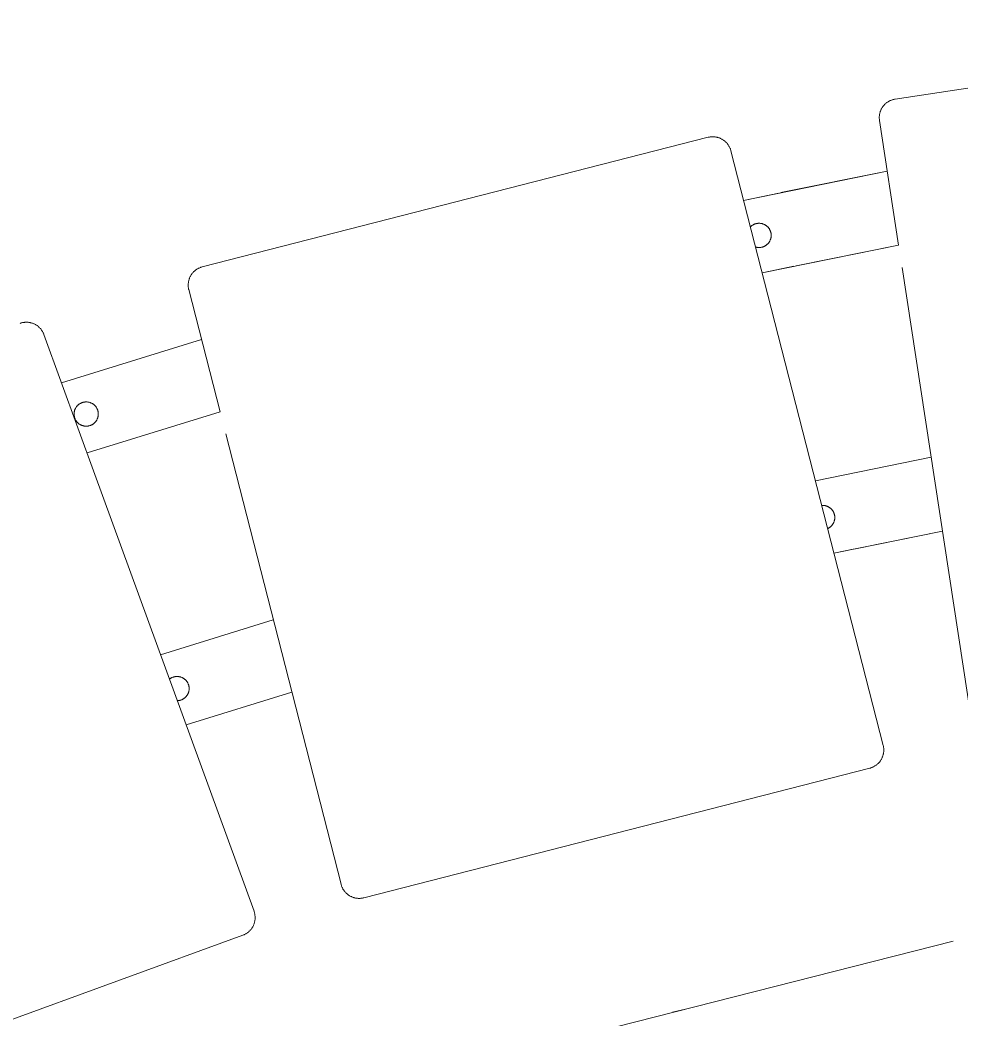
# Model space of a CAD drawing. Header units: millimetres. Extents: x -507 to 4570, y -12 to 3479.
# Drawn here: x 321.9 to 523.6, y 1608.2 to 1822.6 of the extents above; entities that cross this region are included whole.
import ezdxf

# ---------------------------------------------------------------- set-up
doc = ezdxf.new("R2010")
doc.units = ezdxf.units.MM
doc.layers.add('ZANO_R', color=7, linetype='Continuous', lineweight=0)

msp = doc.modelspace()

# ---------------------------------------------------------------- linework, layer by layer
at = {"layer": 'ZANO_R'}
for p, q in [((509.51, 1805.59), (620.22, 1822.57)), ((508.47, 1805.28), (508.59, 1805.34)), ((508.59, 1805.34), (508.72, 1805.39)), ((508.72, 1805.39), (508.85, 1805.43)), ((508.85, 1805.43), (508.98, 1805.47)), ((508.98, 1805.47), (509.11, 1805.51)), ((509.11, 1805.51), (509.24, 1805.54)), ((509.24, 1805.54), (509.38, 1805.57)), ((509.38, 1805.57), (509.51, 1805.59)), ((506.37, 1803.05), (506.42, 1803.17)), ((506.42, 1803.17), (506.48, 1803.3)), ((506.48, 1803.3), (506.54, 1803.42)), ((506.54, 1803.42), (506.6, 1803.54)), ((506.6, 1803.54), (506.67, 1803.66)), ((506.67, 1803.66), (506.74, 1803.78)), ((506.74, 1803.78), (506.81, 1803.89)), ((506.81, 1803.89), (506.89, 1804.01)), ((506.89, 1804.01), (506.98, 1804.11)), ((506.98, 1804.11), (507.06, 1804.22)), ((507.06, 1804.22), (507.15, 1804.32)), ((507.15, 1804.32), (507.25, 1804.42)), ((507.25, 1804.42), (507.34, 1804.52)), ((507.34, 1804.52), (507.44, 1804.61)), ((507.44, 1804.61), (507.54, 1804.7)), ((507.54, 1804.7), (507.65, 1804.79)), ((507.65, 1804.79), (507.76, 1804.87)), ((507.76, 1804.87), (507.87, 1804.95)), ((507.87, 1804.95), (507.99, 1805.02)), ((507.99, 1805.02), (508.1, 1805.09)), ((508.1, 1805.09), (508.22, 1805.16)), ((508.22, 1805.16), (508.34, 1805.22)), ((508.34, 1805.22), (508.47, 1805.28)), ((506.12, 1801.85), (506.13, 1801.99)), ((506.12, 1801.71), (506.12, 1801.85)), ((506.12, 1801.58), (506.12, 1801.71)), ((506.12, 1801.44), (506.12, 1801.58)), ((506.13, 1801.3), (506.12, 1801.44)), ((506.13, 1801.99), (506.15, 1802.12)), ((506.14, 1801.17), (506.13, 1801.3)), ((506.16, 1801.03), (506.14, 1801.17)), ((506.15, 1802.12), (506.17, 1802.26)), ((506.16, 1801.03), (510.26, 1774.32)), ((506.17, 1802.26), (506.19, 1802.39)), ((506.19, 1802.39), (506.22, 1802.53)), ((506.22, 1802.53), (506.25, 1802.66)), ((506.25, 1802.66), (506.29, 1802.79)), ((506.29, 1802.79), (506.33, 1802.92)), ((506.33, 1802.92), (506.37, 1803.05)), ((360.93, 1769.62), (469.43, 1797.41)), ((469.43, 1797.41), (469.57, 1797.44)), ((469.57, 1797.44), (469.7, 1797.47)), ((469.7, 1797.47), (469.83, 1797.49)), ((469.83, 1797.49), (469.97, 1797.51)), ((469.97, 1797.51), (470.11, 1797.52)), ((470.11, 1797.52), (470.24, 1797.53)), ((470.24, 1797.53), (470.38, 1797.53)), ((470.38, 1797.53), (470.51, 1797.53)), ((470.51, 1797.53), (470.65, 1797.53)), ((470.65, 1797.53), (470.79, 1797.52)), ((470.79, 1797.52), (470.92, 1797.5)), ((470.92, 1797.5), (471.06, 1797.48)), ((471.06, 1797.48), (471.19, 1797.46)), ((471.19, 1797.46), (471.33, 1797.43)), ((471.33, 1797.43), (471.46, 1797.4)), ((471.46, 1797.4), (471.59, 1797.36)), ((471.59, 1797.36), (471.72, 1797.32)), ((471.72, 1797.32), (471.85, 1797.27)), ((471.85, 1797.27), (471.98, 1797.22)), ((471.98, 1797.22), (472.1, 1797.16)), ((472.1, 1797.16), (472.22, 1797.11)), ((472.22, 1797.11), (472.34, 1797.04)), ((472.34, 1797.04), (472.46, 1796.97)), ((472.46, 1796.97), (472.58, 1796.9)), ((472.58, 1796.9), (472.69, 1796.83)), ((472.69, 1796.83), (472.8, 1796.75)), ((472.8, 1796.75), (472.91, 1796.66)), ((472.91, 1796.66), (473.02, 1796.58)), ((473.02, 1796.58), (473.12, 1796.49)), ((473.12, 1796.49), (473.22, 1796.39)), ((473.22, 1796.39), (473.32, 1796.3)), ((473.32, 1796.3), (473.41, 1796.2)), ((473.41, 1796.2), (473.5, 1796.09)), ((473.5, 1796.09), (473.58, 1795.99)), ((473.58, 1795.99), (473.67, 1795.88)), ((473.67, 1795.88), (473.74, 1795.77)), ((473.74, 1795.77), (473.82, 1795.65)), ((473.82, 1795.65), (473.89, 1795.53)), ((473.89, 1795.53), (473.95, 1795.41)), ((473.95, 1795.41), (474.02, 1795.29)), ((474.02, 1795.29), (474.07, 1795.17)), ((474.07, 1795.17), (474.13, 1795.04)), ((474.13, 1795.04), (474.18, 1794.92)), ((474.18, 1794.92), (474.22, 1794.79)), ((474.22, 1794.79), (474.26, 1794.66)), ((474.26, 1794.66), (474.3, 1794.53)), ((482.22, 1763.6), (474.3, 1794.53)), ((477.03, 1783.86), (507.83, 1790.15)), ((485.01, 1785.55), (507.83, 1790.15)), ((477.03, 1783.86), (484.55, 1785.45)), ((478.48, 1778.2), (478.55, 1778.26)), ((478.55, 1778.26), (478.61, 1778.33)), ((478.61, 1778.33), (478.68, 1778.38)), ((478.68, 1778.38), (478.75, 1778.44)), ((478.75, 1778.44), (478.82, 1778.5)), ((478.82, 1778.5), (478.9, 1778.55)), ((478.9, 1778.55), (478.97, 1778.6)), ((478.97, 1778.6), (479.05, 1778.64)), ((479.05, 1778.64), (479.13, 1778.69)), ((479.13, 1778.69), (479.21, 1778.73)), ((479.21, 1778.73), (479.3, 1778.76)), ((479.3, 1778.76), (479.38, 1778.8)), ((479.38, 1778.8), (479.46, 1778.83)), ((479.46, 1778.83), (479.55, 1778.86)), ((479.55, 1778.86), (479.64, 1778.89)), ((479.64, 1778.89), (479.72, 1778.91)), ((479.72, 1778.91), (479.81, 1778.93)), ((479.81, 1778.93), (479.9, 1778.95)), ((479.9, 1778.95), (479.99, 1778.96)), ((479.99, 1778.96), (480.08, 1778.97)), ((480.08, 1778.97), (480.17, 1778.98)), ((480.17, 1778.98), (480.26, 1778.98)), ((480.26, 1778.98), (480.35, 1778.98)), ((480.35, 1778.98), (480.44, 1778.98)), ((480.44, 1778.98), (480.53, 1778.98)), ((480.53, 1778.98), (480.62, 1778.97)), ((480.62, 1778.97), (480.71, 1778.96)), ((480.71, 1778.96), (480.8, 1778.94)), ((480.8, 1778.94), (480.89, 1778.92)), ((480.89, 1778.92), (480.98, 1778.9)), ((480.98, 1778.9), (481.07, 1778.88)), ((481.07, 1778.88), (481.15, 1778.85)), ((481.15, 1778.85), (481.24, 1778.82)), ((481.24, 1778.82), (481.32, 1778.79)), ((481.32, 1778.79), (481.4, 1778.75)), ((481.4, 1778.75), (481.49, 1778.72)), ((481.49, 1778.72), (481.57, 1778.68)), ((481.57, 1778.68), (481.65, 1778.63)), ((481.65, 1778.63), (481.72, 1778.58)), ((481.72, 1778.58), (481.8, 1778.53)), ((481.8, 1778.53), (481.87, 1778.48)), ((481.87, 1778.48), (481.95, 1778.43)), ((481.95, 1778.43), (482.02, 1778.37)), ((482.02, 1778.37), (482.08, 1778.31)), ((482.08, 1778.31), (482.15, 1778.25)), ((482.15, 1778.25), (482.21, 1778.19)), ((482.21, 1778.19), (482.28, 1778.12)), ((482.28, 1778.12), (482.34, 1778.05)), ((482.34, 1778.05), (482.39, 1777.98)), ((482.39, 1777.98), (482.45, 1777.91)), ((482.45, 1777.91), (482.5, 1777.83)), ((482.5, 1777.83), (482.55, 1777.76)), ((482.55, 1777.76), (482.59, 1777.68)), ((482.59, 1777.68), (482.64, 1777.6)), ((482.64, 1777.6), (482.68, 1777.52)), ((482.68, 1777.52), (482.72, 1777.44)), ((482.72, 1777.44), (482.75, 1777.35)), ((482.72, 1775.34), (482.68, 1775.25)), ((482.75, 1775.42), (482.72, 1775.34)), ((482.75, 1777.35), (482.78, 1777.27)), ((482.79, 1775.5), (482.75, 1775.42)), ((482.78, 1777.27), (482.81, 1777.18)), ((482.82, 1775.59), (482.79, 1775.5)), ((482.81, 1777.18), (482.84, 1777.1)), ((482.84, 1775.67), (482.82, 1775.59)), ((482.84, 1777.1), (482.86, 1777.01)), ((482.86, 1775.76), (482.84, 1775.67)), ((482.86, 1777.01), (482.88, 1776.92)), ((482.88, 1775.85), (482.86, 1775.76)), ((482.88, 1776.92), (482.9, 1776.83)), ((482.9, 1775.94), (482.88, 1775.85)), ((482.9, 1776.83), (482.92, 1776.74)), ((482.92, 1776.02), (482.9, 1775.94)), ((482.92, 1776.74), (482.93, 1776.65)), ((482.93, 1776.11), (482.92, 1776.02)), ((482.93, 1776.65), (482.93, 1776.56)), ((482.93, 1776.56), (482.94, 1776.47)), ((482.94, 1776.29), (482.93, 1776.2)), ((482.93, 1776.2), (482.93, 1776.11)), ((482.94, 1776.47), (482.94, 1776.38)), ((482.94, 1776.38), (482.94, 1776.29)), ((479.67, 1773.87), (479.58, 1773.9)), ((479.76, 1773.85), (479.67, 1773.87)), ((479.85, 1773.83), (479.76, 1773.85)), ((479.93, 1773.81), (479.85, 1773.83)), ((480.02, 1773.8), (479.93, 1773.81)), ((480.11, 1773.79), (480.02, 1773.8)), ((480.2, 1773.79), (480.11, 1773.79)), ((480.29, 1773.78), (480.2, 1773.79)), ((480.38, 1773.78), (480.29, 1773.78)), ((480.47, 1773.79), (480.38, 1773.78)), ((480.56, 1773.79), (480.47, 1773.79)), ((480.65, 1773.8), (480.56, 1773.79)), ((480.74, 1773.81), (480.65, 1773.8)), ((480.83, 1773.83), (480.74, 1773.81)), ((480.92, 1773.85), (480.83, 1773.83)), ((481, 1773.87), (480.92, 1773.85)), ((481.09, 1773.89), (481, 1773.87)), ((481.01, 1768.34), (510.26, 1774.32)), ((481.17, 1773.92), (481.09, 1773.89)), ((481.26, 1773.95), (481.17, 1773.92)), ((481.34, 1773.98), (481.26, 1773.95)), ((481.43, 1774.02), (481.34, 1773.98)), ((481.51, 1774.06), (481.43, 1774.02)), ((481.59, 1774.1), (481.51, 1774.06)), ((481.66, 1774.15), (481.59, 1774.1)), ((481.74, 1774.19), (481.66, 1774.15)), ((481.82, 1774.24), (481.74, 1774.19)), ((481.89, 1774.29), (481.82, 1774.24)), ((481.96, 1774.35), (481.89, 1774.29)), ((482.03, 1774.41), (481.96, 1774.35)), ((482.1, 1774.47), (482.03, 1774.41)), ((482.16, 1774.53), (482.1, 1774.47)), ((482.22, 1774.59), (482.16, 1774.53)), ((482.29, 1774.66), (482.22, 1774.59)), ((482.34, 1774.73), (482.29, 1774.66)), ((482.4, 1774.8), (482.34, 1774.73)), ((482.45, 1774.87), (482.4, 1774.8)), ((482.5, 1774.94), (482.45, 1774.87)), ((482.55, 1775.02), (482.5, 1774.94)), ((482.6, 1775.09), (482.55, 1775.02)), ((482.64, 1775.17), (482.6, 1775.09)), ((482.68, 1775.25), (482.64, 1775.17)), ((488.29, 1769.89), (510.26, 1774.32)), ((359.37, 1768.82), (359.47, 1768.9)), ((359.47, 1768.9), (359.58, 1768.98)), ((359.58, 1768.98), (359.69, 1769.06)), ((359.69, 1769.06), (359.81, 1769.14)), ((359.81, 1769.14), (359.93, 1769.21)), ((359.93, 1769.21), (360.05, 1769.27)), ((360.05, 1769.27), (360.17, 1769.33)), ((360.17, 1769.33), (360.29, 1769.39)), ((360.29, 1769.39), (360.42, 1769.45)), ((360.42, 1769.45), (360.54, 1769.5)), ((360.54, 1769.5), (360.67, 1769.54)), ((360.67, 1769.54), (360.8, 1769.58)), ((360.8, 1769.58), (360.93, 1769.62)), ((481.01, 1768.34), (487.83, 1769.79)), ((511, 1769.48), (526.11, 1670.93)), ((358.03, 1766.64), (358.06, 1766.78)), ((358.06, 1766.78), (358.1, 1766.91)), ((358.1, 1766.91), (358.14, 1767.04)), ((358.14, 1767.04), (358.19, 1767.17)), ((358.19, 1767.17), (358.24, 1767.29)), ((358.24, 1767.29), (358.3, 1767.42)), ((358.3, 1767.42), (358.35, 1767.54)), ((358.35, 1767.54), (358.42, 1767.66)), ((358.42, 1767.66), (358.49, 1767.78)), ((358.49, 1767.78), (358.56, 1767.9)), ((358.56, 1767.9), (358.63, 1768.01)), ((358.63, 1768.01), (358.71, 1768.12)), ((358.71, 1768.12), (358.8, 1768.23)), ((358.8, 1768.23), (358.88, 1768.34)), ((358.88, 1768.34), (358.97, 1768.44)), ((358.97, 1768.44), (359.07, 1768.54)), ((359.07, 1768.54), (359.16, 1768.63)), ((359.16, 1768.63), (359.26, 1768.73)), ((359.26, 1768.73), (359.37, 1768.82)), ((357.93, 1765.97), (357.94, 1766.1)), ((357.93, 1765.83), (357.93, 1765.97)), ((357.93, 1765.7), (357.93, 1765.83)), ((357.93, 1765.56), (357.93, 1765.7)), ((357.94, 1765.42), (357.93, 1765.56)), ((357.94, 1766.1), (357.96, 1766.24)), ((357.95, 1765.29), (357.94, 1765.42)), ((357.97, 1765.15), (357.95, 1765.29)), ((357.96, 1766.24), (357.98, 1766.38)), ((357.99, 1765.02), (357.97, 1765.15)), ((357.98, 1766.38), (358, 1766.51)), ((358.02, 1764.88), (357.99, 1765.02)), ((358, 1766.51), (358.03, 1766.64)), ((358.05, 1764.75), (358.02, 1764.88)), ((358.05, 1764.75), (364.76, 1738.57)), ((506.96, 1667.02), (482.22, 1763.6)), ((321.86, 1757.53), (321.99, 1757.57)), ((321.99, 1757.57), (322.12, 1757.61)), ((322.12, 1757.61), (322.25, 1757.65)), ((322.25, 1757.65), (322.38, 1757.68)), ((322.38, 1757.68), (322.52, 1757.7)), ((322.52, 1757.7), (322.65, 1757.73)), ((322.65, 1757.73), (322.79, 1757.74)), ((322.79, 1757.74), (322.92, 1757.76)), ((322.92, 1757.76), (323.06, 1757.76)), ((323.06, 1757.76), (323.19, 1757.77)), ((323.19, 1757.77), (323.33, 1757.77)), ((323.33, 1757.77), (323.47, 1757.76)), ((323.47, 1757.76), (323.6, 1757.75)), ((323.6, 1757.75), (323.74, 1757.73)), ((323.74, 1757.73), (323.87, 1757.71)), ((323.87, 1757.71), (324.01, 1757.69)), ((324.01, 1757.69), (324.14, 1757.66)), ((324.14, 1757.66), (324.27, 1757.63)), ((324.27, 1757.63), (324.41, 1757.59)), ((324.41, 1757.59), (324.54, 1757.55)), ((324.54, 1757.55), (324.66, 1757.5)), ((324.66, 1757.5), (324.79, 1757.45)), ((324.79, 1757.45), (324.92, 1757.39)), ((324.92, 1757.39), (325.04, 1757.33)), ((325.04, 1757.33), (325.16, 1757.27)), ((325.16, 1757.27), (325.28, 1757.2)), ((325.28, 1757.2), (325.39, 1757.13)), ((325.39, 1757.13), (325.51, 1757.05)), ((325.51, 1757.05), (325.62, 1756.97)), ((325.62, 1756.97), (325.73, 1756.89)), ((325.73, 1756.89), (325.83, 1756.8)), ((325.83, 1756.8), (325.93, 1756.71)), ((325.93, 1756.71), (326.03, 1756.62)), ((326.03, 1756.62), (326.13, 1756.52)), ((326.13, 1756.52), (326.22, 1756.42)), ((326.22, 1756.42), (326.31, 1756.32)), ((326.31, 1756.32), (326.39, 1756.21)), ((326.39, 1756.21), (326.48, 1756.1)), ((326.48, 1756.1), (326.55, 1755.99)), ((326.55, 1755.99), (326.63, 1755.87)), ((326.63, 1755.87), (326.7, 1755.76)), ((326.7, 1755.76), (326.76, 1755.64)), ((326.76, 1755.64), (326.82, 1755.51)), ((326.82, 1755.51), (326.88, 1755.39)), ((326.88, 1755.39), (326.94, 1755.26)), ((326.94, 1755.26), (326.98, 1755.14)), ((337.91, 1725.14), (326.98, 1755.14)), ((330.75, 1744.79), (360.79, 1754.08)), ((330.75, 1744.79), (360.79, 1754.08)), ((333.55, 1738.79), (333.58, 1738.88)), ((333.58, 1738.88), (333.61, 1738.96)), ((333.61, 1738.96), (333.64, 1739.05)), ((333.64, 1739.05), (333.67, 1739.13)), ((333.67, 1739.13), (333.71, 1739.21)), ((333.71, 1739.21), (333.75, 1739.29)), ((333.75, 1739.29), (333.79, 1739.37)), ((333.79, 1739.37), (333.84, 1739.45)), ((333.84, 1739.45), (333.89, 1739.52)), ((333.89, 1739.52), (333.94, 1739.6)), ((333.94, 1739.6), (333.99, 1739.67)), ((333.99, 1739.67), (334.05, 1739.74)), ((334.05, 1739.74), (334.11, 1739.81)), ((334.11, 1739.81), (334.17, 1739.87)), ((334.17, 1739.87), (334.23, 1739.94)), ((334.23, 1739.94), (334.29, 1740)), ((334.29, 1740), (334.36, 1740.06)), ((334.36, 1740.06), (334.43, 1740.12)), ((334.43, 1740.12), (334.5, 1740.17)), ((334.5, 1740.17), (334.58, 1740.22)), ((334.58, 1740.22), (334.65, 1740.27)), ((334.65, 1740.27), (334.73, 1740.32)), ((334.73, 1740.32), (334.8, 1740.36)), ((334.8, 1740.36), (334.88, 1740.41)), ((334.88, 1740.41), (334.96, 1740.44)), ((334.96, 1740.44), (335.05, 1740.48)), ((335.05, 1740.48), (335.13, 1740.51)), ((335.13, 1740.51), (335.21, 1740.54)), ((335.21, 1740.54), (335.3, 1740.57)), ((335.3, 1740.57), (335.39, 1740.6)), ((335.39, 1740.6), (335.47, 1740.62)), ((335.47, 1740.62), (335.56, 1740.64)), ((335.56, 1740.64), (335.65, 1740.65)), ((335.65, 1740.65), (335.74, 1740.66)), ((335.74, 1740.66), (335.83, 1740.67)), ((335.83, 1740.67), (335.92, 1740.68)), ((335.92, 1740.68), (336.01, 1740.68)), ((336.01, 1740.68), (336.1, 1740.68)), ((336.1, 1740.68), (336.19, 1740.68)), ((336.19, 1740.68), (336.28, 1740.67)), ((336.28, 1740.67), (336.37, 1740.66)), ((336.37, 1740.66), (336.45, 1740.65)), ((336.45, 1740.65), (336.54, 1740.64)), ((336.54, 1740.64), (336.63, 1740.62)), ((336.63, 1740.62), (336.72, 1740.6)), ((336.72, 1740.6), (336.8, 1740.57)), ((336.8, 1740.57), (336.89, 1740.54)), ((336.89, 1740.54), (336.97, 1740.51)), ((336.97, 1740.51), (337.06, 1740.48)), ((337.06, 1740.48), (337.14, 1740.44)), ((337.14, 1740.44), (337.22, 1740.41)), ((337.22, 1740.41), (337.3, 1740.36)), ((337.3, 1740.36), (337.38, 1740.32)), ((337.38, 1740.32), (337.45, 1740.27)), ((337.45, 1740.27), (337.53, 1740.22)), ((337.53, 1740.22), (337.6, 1740.17)), ((337.6, 1740.17), (337.67, 1740.12)), ((337.67, 1740.12), (337.74, 1740.06)), ((337.74, 1740.06), (337.81, 1740)), ((337.81, 1740), (337.87, 1739.94)), ((337.87, 1739.94), (337.94, 1739.87)), ((337.94, 1739.87), (338, 1739.81)), ((338, 1739.81), (338.06, 1739.74)), ((338.06, 1739.74), (338.11, 1739.67)), ((338.11, 1739.67), (338.17, 1739.6)), ((338.17, 1739.6), (338.22, 1739.52)), ((338.22, 1739.52), (338.27, 1739.45)), ((338.27, 1739.45), (338.31, 1739.37)), ((338.31, 1739.37), (338.35, 1739.29)), ((338.35, 1739.29), (338.39, 1739.21)), ((338.39, 1739.21), (338.43, 1739.13)), ((338.43, 1739.13), (338.47, 1739.05)), ((338.47, 1739.05), (338.5, 1738.96)), ((338.5, 1738.96), (338.53, 1738.88)), ((338.53, 1738.88), (338.55, 1738.79)), ((333.45, 1738.17), (333.46, 1738.26)), ((333.45, 1738.08), (333.45, 1738.17)), ((333.45, 1737.99), (333.45, 1738.08)), ((333.46, 1737.9), (333.45, 1737.99)), ((333.46, 1738.26), (333.47, 1738.35)), ((333.47, 1737.81), (333.46, 1737.9)), ((333.47, 1738.35), (333.48, 1738.44)), ((333.48, 1737.72), (333.47, 1737.81)), ((333.48, 1738.44), (333.49, 1738.53)), ((333.49, 1737.64), (333.48, 1737.72)), ((333.49, 1738.53), (333.51, 1738.62)), ((333.51, 1737.55), (333.49, 1737.64)), ((333.51, 1738.62), (333.53, 1738.7)), ((333.53, 1737.46), (333.51, 1737.55)), ((333.53, 1738.7), (333.55, 1738.79)), ((333.55, 1737.37), (333.53, 1737.46)), ((333.58, 1737.29), (333.55, 1737.37)), ((333.61, 1737.2), (333.58, 1737.29)), ((333.64, 1737.12), (333.61, 1737.2)), ((333.67, 1737.04), (333.64, 1737.12)), ((333.71, 1736.95), (333.67, 1737.04)), ((333.75, 1736.87), (333.71, 1736.95)), ((333.79, 1736.8), (333.75, 1736.87)), ((333.84, 1736.72), (333.79, 1736.8)), ((333.89, 1736.64), (333.84, 1736.72)), ((336.24, 1729.74), (364.76, 1738.57)), ((336.24, 1729.74), (364.76, 1738.57)), ((338.27, 1736.72), (338.22, 1736.64)), ((338.31, 1736.8), (338.27, 1736.72)), ((338.35, 1736.87), (338.31, 1736.8)), ((338.39, 1736.95), (338.35, 1736.87)), ((338.43, 1737.04), (338.39, 1736.95)), ((338.47, 1737.12), (338.43, 1737.04)), ((338.5, 1737.2), (338.47, 1737.12)), ((338.53, 1737.29), (338.5, 1737.2)), ((338.55, 1737.37), (338.53, 1737.29)), ((338.55, 1738.79), (338.58, 1738.7)), ((338.58, 1737.46), (338.55, 1737.37)), ((338.58, 1738.7), (338.6, 1738.62)), ((338.6, 1737.55), (338.58, 1737.46)), ((338.6, 1738.62), (338.61, 1738.53)), ((338.61, 1737.64), (338.6, 1737.55)), ((338.61, 1738.53), (338.63, 1738.44)), ((338.63, 1737.72), (338.61, 1737.64)), ((338.63, 1738.44), (338.64, 1738.35)), ((338.64, 1737.81), (338.63, 1737.72)), ((338.64, 1738.35), (338.65, 1738.26)), ((338.65, 1737.9), (338.64, 1737.81)), ((338.65, 1738.26), (338.65, 1738.17)), ((338.65, 1738.17), (338.65, 1738.08)), ((338.65, 1738.08), (338.65, 1737.99)), ((338.65, 1737.99), (338.65, 1737.9)), ((333.94, 1736.57), (333.89, 1736.64)), ((333.99, 1736.5), (333.94, 1736.57)), ((334.05, 1736.43), (333.99, 1736.5)), ((334.11, 1736.36), (334.05, 1736.43)), ((334.17, 1736.29), (334.11, 1736.36)), ((334.23, 1736.23), (334.17, 1736.29)), ((334.29, 1736.17), (334.23, 1736.23)), ((334.36, 1736.11), (334.29, 1736.17)), ((334.43, 1736.05), (334.36, 1736.11)), ((334.5, 1736), (334.43, 1736.05)), ((334.58, 1735.94), (334.5, 1736)), ((334.65, 1735.89), (334.58, 1735.94)), ((334.73, 1735.85), (334.65, 1735.89)), ((334.8, 1735.8), (334.73, 1735.85)), ((334.88, 1735.76), (334.8, 1735.8)), ((334.96, 1735.72), (334.88, 1735.76)), ((335.05, 1735.68), (334.96, 1735.72)), ((335.13, 1735.65), (335.05, 1735.68)), ((335.21, 1735.62), (335.13, 1735.65)), ((335.3, 1735.59), (335.21, 1735.62)), ((335.39, 1735.57), (335.3, 1735.59)), ((335.47, 1735.55), (335.39, 1735.57)), ((335.56, 1735.53), (335.47, 1735.55)), ((335.65, 1735.51), (335.56, 1735.53)), ((335.74, 1735.5), (335.65, 1735.51)), ((335.83, 1735.49), (335.74, 1735.5)), ((335.92, 1735.49), (335.83, 1735.49)), ((336.01, 1735.48), (335.92, 1735.49)), ((336.1, 1735.48), (336.01, 1735.48)), ((336.19, 1735.49), (336.1, 1735.48)), ((336.28, 1735.49), (336.19, 1735.49)), ((336.37, 1735.5), (336.28, 1735.49)), ((336.45, 1735.51), (336.37, 1735.5)), ((336.54, 1735.53), (336.45, 1735.51)), ((336.63, 1735.55), (336.54, 1735.53)), ((336.72, 1735.57), (336.63, 1735.55)), ((336.8, 1735.59), (336.72, 1735.57)), ((336.89, 1735.62), (336.8, 1735.59)), ((336.97, 1735.65), (336.89, 1735.62)), ((337.06, 1735.68), (336.97, 1735.65)), ((337.14, 1735.72), (337.06, 1735.68)), ((337.22, 1735.76), (337.14, 1735.72)), ((337.3, 1735.8), (337.22, 1735.76)), ((337.38, 1735.85), (337.3, 1735.8)), ((337.45, 1735.89), (337.38, 1735.85)), ((337.53, 1735.94), (337.45, 1735.89)), ((337.6, 1736), (337.53, 1735.94)), ((337.67, 1736.05), (337.6, 1736)), ((337.74, 1736.11), (337.67, 1736.05)), ((337.81, 1736.17), (337.74, 1736.11)), ((337.87, 1736.23), (337.81, 1736.17)), ((337.94, 1736.29), (337.87, 1736.23)), ((338, 1736.36), (337.94, 1736.29)), ((338.06, 1736.43), (338, 1736.36)), ((338.11, 1736.5), (338.06, 1736.43)), ((338.17, 1736.57), (338.11, 1736.5)), ((338.22, 1736.64), (338.17, 1736.57)), ((365.97, 1733.82), (390.71, 1637.25)), ((492.43, 1723.75), (517.24, 1728.81)), ((372.04, 1631.47), (337.91, 1725.14)), ((493.78, 1718.49), (493.86, 1718.5)), ((493.86, 1718.5), (493.95, 1718.5)), ((493.95, 1718.5), (494.04, 1718.5)), ((494.04, 1718.5), (494.13, 1718.49)), ((494.13, 1718.49), (494.22, 1718.49)), ((494.22, 1718.49), (494.31, 1718.48)), ((494.31, 1718.48), (494.4, 1718.46)), ((494.4, 1718.46), (494.49, 1718.45)), ((494.49, 1718.45), (494.57, 1718.43)), ((494.57, 1718.43), (494.66, 1718.41)), ((494.66, 1718.41), (494.75, 1718.38)), ((494.75, 1718.38), (494.83, 1718.36)), ((494.83, 1718.36), (494.92, 1718.32)), ((494.92, 1718.32), (495, 1718.29)), ((495, 1718.29), (495.08, 1718.25)), ((495.08, 1718.25), (495.16, 1718.22)), ((495.16, 1718.22), (495.24, 1718.17)), ((495.24, 1718.17), (495.32, 1718.13)), ((495.32, 1718.13), (495.39, 1718.08)), ((495.39, 1718.08), (495.47, 1718.03)), ((495.47, 1718.03), (495.54, 1717.98)), ((495.54, 1717.98), (495.61, 1717.92)), ((495.61, 1717.92), (495.68, 1717.87)), ((495.68, 1717.87), (495.75, 1717.81)), ((495.75, 1717.81), (495.81, 1717.75)), ((495.81, 1717.75), (495.87, 1717.68)), ((495.87, 1717.68), (495.93, 1717.62)), ((495.93, 1717.62), (495.99, 1717.55)), ((495.99, 1717.55), (496.05, 1717.48)), ((496.05, 1717.48), (496.1, 1717.41)), ((496.1, 1717.41), (496.15, 1717.33)), ((496.15, 1717.33), (496.2, 1717.26)), ((496.2, 1717.26), (496.24, 1717.18)), ((496.24, 1717.18), (496.29, 1717.1)), ((496.29, 1717.1), (496.33, 1717.02)), ((496.33, 1717.02), (496.36, 1716.94)), ((496.36, 1716.94), (496.4, 1716.86)), ((496.4, 1716.86), (496.43, 1716.77)), ((496.43, 1716.77), (496.46, 1716.69)), ((496.46, 1716.69), (496.48, 1716.6)), ((496.48, 1716.6), (496.51, 1716.52)), ((496.5, 1715.27), (496.48, 1715.18)), ((496.53, 1715.36), (496.5, 1715.27)), ((496.51, 1716.52), (496.53, 1716.43)), ((496.53, 1716.43), (496.54, 1716.34)), ((496.54, 1715.45), (496.53, 1715.36)), ((496.54, 1716.34), (496.56, 1716.25)), ((496.56, 1715.54), (496.54, 1715.45)), ((496.56, 1716.25), (496.57, 1716.17)), ((496.57, 1715.63), (496.56, 1715.54)), ((496.57, 1716.17), (496.58, 1716.08)), ((496.58, 1715.72), (496.57, 1715.63)), ((496.58, 1716.08), (496.58, 1715.99)), ((496.58, 1715.99), (496.58, 1715.9)), ((496.58, 1715.9), (496.58, 1715.81)), ((496.58, 1715.81), (496.58, 1715.72)), ((495.13, 1713.56), (495.05, 1713.53)), ((495.21, 1713.61), (495.13, 1713.56)), ((495.29, 1713.65), (495.21, 1713.61)), ((495.37, 1713.7), (495.29, 1713.65)), ((495.44, 1713.75), (495.37, 1713.7)), ((495.52, 1713.8), (495.44, 1713.75)), ((495.59, 1713.85), (495.52, 1713.8)), ((495.66, 1713.91), (495.59, 1713.85)), ((495.73, 1713.97), (495.66, 1713.91)), ((495.79, 1714.03), (495.73, 1713.97)), ((495.86, 1714.1), (495.79, 1714.03)), ((495.92, 1714.16), (495.86, 1714.1)), ((495.98, 1714.23), (495.92, 1714.16)), ((496.03, 1714.3), (495.98, 1714.23)), ((496.09, 1714.37), (496.03, 1714.3)), ((496.14, 1714.45), (496.09, 1714.37)), ((496.19, 1714.52), (496.14, 1714.45)), ((496.24, 1714.6), (496.19, 1714.52)), ((496.28, 1714.68), (496.24, 1714.6)), ((496.32, 1714.76), (496.28, 1714.68)), ((496.36, 1714.84), (496.32, 1714.76)), ((496.39, 1714.93), (496.36, 1714.84)), ((496.43, 1715.01), (496.39, 1714.93)), ((496.46, 1715.1), (496.43, 1715.01)), ((496.48, 1715.18), (496.46, 1715.1)), ((496.4, 1708.23), (519.66, 1712.98)), ((500.99, 1709.2), (519.3, 1712.91)), ((496.4, 1708.23), (500.55, 1709.11)), ((351.99, 1686.49), (376.18, 1693.97)), ((353.9, 1681.25), (353.97, 1681.3)), ((353.97, 1681.3), (354.05, 1681.35)), ((354.05, 1681.35), (354.12, 1681.4)), ((354.12, 1681.4), (354.2, 1681.45)), ((354.2, 1681.45), (354.28, 1681.5)), ((354.28, 1681.5), (354.36, 1681.54)), ((354.36, 1681.54), (354.44, 1681.58)), ((354.44, 1681.58), (354.52, 1681.61)), ((354.52, 1681.61), (354.6, 1681.65)), ((354.6, 1681.65), (354.69, 1681.68)), ((354.69, 1681.68), (354.77, 1681.7)), ((354.77, 1681.7), (354.86, 1681.73)), ((354.86, 1681.73), (354.95, 1681.75)), ((354.95, 1681.75), (355.03, 1681.77)), ((355.03, 1681.77), (355.12, 1681.79)), ((355.12, 1681.79), (355.21, 1681.8)), ((355.21, 1681.8), (355.3, 1681.81)), ((355.3, 1681.81), (355.39, 1681.81)), ((355.39, 1681.81), (355.48, 1681.82)), ((355.48, 1681.82), (355.57, 1681.82)), ((355.57, 1681.82), (355.66, 1681.81)), ((355.66, 1681.81), (355.75, 1681.81)), ((355.75, 1681.81), (355.84, 1681.8)), ((355.84, 1681.8), (355.93, 1681.79)), ((355.93, 1681.79), (356.02, 1681.77)), ((356.02, 1681.77), (356.1, 1681.75)), ((356.1, 1681.75), (356.19, 1681.73)), ((356.19, 1681.73), (356.28, 1681.71)), ((356.28, 1681.71), (356.36, 1681.68)), ((356.36, 1681.68), (356.45, 1681.65)), ((356.45, 1681.65), (356.53, 1681.62)), ((356.53, 1681.62), (356.61, 1681.58)), ((356.61, 1681.58), (356.7, 1681.54)), ((356.7, 1681.54), (356.78, 1681.5)), ((356.78, 1681.5), (356.85, 1681.46)), ((356.85, 1681.46), (356.93, 1681.41)), ((356.93, 1681.41), (357, 1681.36)), ((357, 1681.36), (357.08, 1681.31)), ((357.08, 1681.31), (357.15, 1681.25)), ((357.15, 1681.25), (357.22, 1681.2)), ((357.22, 1681.2), (357.29, 1681.14)), ((357.29, 1681.14), (357.35, 1681.07)), ((357.35, 1681.07), (357.41, 1681.01)), ((357.41, 1681.01), (357.48, 1680.94)), ((357.48, 1680.94), (357.53, 1680.88)), ((357.53, 1680.88), (357.59, 1680.81)), ((357.59, 1680.81), (357.64, 1680.73)), ((357.64, 1680.73), (357.69, 1680.66)), ((357.69, 1680.66), (357.74, 1680.58)), ((357.74, 1680.58), (357.79, 1680.51)), ((357.79, 1680.51), (357.83, 1680.43)), ((357.83, 1680.43), (357.87, 1680.35)), ((357.87, 1680.35), (357.91, 1680.27)), ((357.91, 1680.27), (357.94, 1680.18)), ((357.94, 1680.18), (357.98, 1680.1)), ((357.98, 1680.1), (358.01, 1680.01)), ((358.01, 1680.01), (358.03, 1679.93)), ((358.03, 1679.93), (358.05, 1679.84)), ((358.05, 1679.84), (358.07, 1679.75)), ((358.07, 1679.75), (358.09, 1679.66)), ((358.09, 1679.66), (358.11, 1679.58)), ((358.11, 1678.86), (358.09, 1678.77)), ((358.11, 1679.58), (358.12, 1679.49)), ((358.12, 1678.95), (358.11, 1678.86)), ((358.12, 1679.49), (358.12, 1679.4)), ((358.12, 1679.4), (358.13, 1679.31)), ((358.13, 1679.13), (358.12, 1679.04)), ((358.12, 1679.04), (358.12, 1678.95)), ((358.13, 1679.31), (358.13, 1679.22)), ((358.13, 1679.22), (358.13, 1679.13)), ((355.95, 1676.65), (355.86, 1676.64)), ((356.03, 1676.67), (355.95, 1676.65)), ((356.12, 1676.69), (356.03, 1676.67)), ((356.21, 1676.71), (356.12, 1676.69)), ((356.29, 1676.73), (356.21, 1676.71)), ((356.38, 1676.76), (356.29, 1676.73)), ((356.46, 1676.79), (356.38, 1676.76)), ((356.55, 1676.82), (356.46, 1676.79)), ((356.63, 1676.86), (356.55, 1676.82)), ((356.71, 1676.9), (356.63, 1676.86)), ((356.79, 1676.94), (356.71, 1676.9)), ((356.86, 1676.99), (356.79, 1676.94)), ((356.94, 1677.03), (356.86, 1676.99)), ((357.01, 1677.08), (356.94, 1677.03)), ((357.09, 1677.14), (357.01, 1677.08)), ((357.16, 1677.19), (357.09, 1677.14)), ((357.23, 1677.25), (357.16, 1677.19)), ((357.29, 1677.31), (357.23, 1677.25)), ((357.36, 1677.37), (357.29, 1677.31)), ((357.42, 1677.43), (357.36, 1677.37)), ((357.48, 1677.5), (357.42, 1677.43)), ((357.48, 1671.44), (380.16, 1678.46)), ((357.48, 1671.44), (380.16, 1678.46)), ((357.54, 1677.57), (357.48, 1677.5)), ((357.59, 1677.64), (357.54, 1677.57)), ((357.65, 1677.71), (357.59, 1677.64)), ((357.7, 1677.78), (357.65, 1677.71)), ((357.75, 1677.86), (357.7, 1677.78)), ((357.79, 1677.93), (357.75, 1677.86)), ((357.83, 1678.01), (357.79, 1677.93)), ((357.87, 1678.09), (357.83, 1678.01)), ((357.91, 1678.17), (357.87, 1678.09)), ((357.95, 1678.26), (357.91, 1678.17)), ((357.98, 1678.34), (357.95, 1678.26)), ((358.01, 1678.43), (357.98, 1678.34)), ((358.03, 1678.51), (358.01, 1678.43)), ((358.06, 1678.6), (358.03, 1678.51)), ((358.08, 1678.68), (358.06, 1678.6)), ((358.09, 1678.77), (358.08, 1678.68)), ((355.68, 1676.62), (355.59, 1676.62)), ((355.77, 1676.63), (355.68, 1676.62)), ((355.86, 1676.64), (355.77, 1676.63)), ((506.96, 1667.02), (506.99, 1666.89)), ((506.99, 1666.89), (507.02, 1666.76)), ((507.02, 1666.76), (507.04, 1666.62)), ((507.04, 1666.62), (507.06, 1666.48)), ((507.06, 1666.48), (507.07, 1666.35)), ((507.07, 1666.35), (507.08, 1666.21)), ((507.08, 1666.21), (507.08, 1666.08)), ((507.08, 1666.08), (507.08, 1665.94)), ((507.08, 1665.94), (507.08, 1665.8)), ((506.45, 1663.87), (506.38, 1663.76)), ((506.53, 1663.99), (506.45, 1663.87)), ((506.59, 1664.11), (506.53, 1663.99)), ((506.66, 1664.23), (506.59, 1664.11)), ((506.72, 1664.35), (506.66, 1664.23)), ((506.77, 1664.48), (506.72, 1664.35)), ((506.82, 1664.61), (506.77, 1664.48)), ((506.87, 1664.73), (506.82, 1664.61)), ((506.91, 1664.86), (506.87, 1664.73)), ((506.95, 1665), (506.91, 1664.86)), ((506.98, 1665.13), (506.95, 1665)), ((507.01, 1665.26), (506.98, 1665.13)), ((507.03, 1665.4), (507.01, 1665.26)), ((507.05, 1665.53), (507.03, 1665.4)), ((507.07, 1665.67), (507.05, 1665.53)), ((507.08, 1665.8), (507.07, 1665.67)), ((504.08, 1662.15), (395.58, 1634.36)), ((504.21, 1662.19), (504.08, 1662.15)), ((504.34, 1662.23), (504.21, 1662.19)), ((504.47, 1662.28), (504.34, 1662.23)), ((504.59, 1662.33), (504.47, 1662.28)), ((504.72, 1662.38), (504.59, 1662.33)), ((504.84, 1662.44), (504.72, 1662.38)), ((504.97, 1662.5), (504.84, 1662.44)), ((505.09, 1662.57), (504.97, 1662.5)), ((505.2, 1662.64), (505.09, 1662.57)), ((505.32, 1662.71), (505.2, 1662.64)), ((505.43, 1662.79), (505.32, 1662.71)), ((505.54, 1662.87), (505.43, 1662.79)), ((505.64, 1662.96), (505.54, 1662.87)), ((505.75, 1663.05), (505.64, 1662.96)), ((505.85, 1663.14), (505.75, 1663.05)), ((505.95, 1663.23), (505.85, 1663.14)), ((506.04, 1663.33), (505.95, 1663.23)), ((506.13, 1663.44), (506.04, 1663.33)), ((506.22, 1663.54), (506.13, 1663.44)), ((506.3, 1663.65), (506.22, 1663.54)), ((506.38, 1663.76), (506.3, 1663.65)), ((390.75, 1637.11), (390.71, 1637.25)), ((390.79, 1636.98), (390.75, 1637.11)), ((390.83, 1636.86), (390.79, 1636.98)), ((390.88, 1636.73), (390.83, 1636.86)), ((390.94, 1636.6), (390.88, 1636.73)), ((390.99, 1636.48), (390.94, 1636.6)), ((391.06, 1636.36), (390.99, 1636.48)), ((391.12, 1636.24), (391.06, 1636.36)), ((391.19, 1636.12), (391.12, 1636.24)), ((391.27, 1636.01), (391.19, 1636.12)), ((391.35, 1635.89), (391.27, 1636.01)), ((391.43, 1635.78), (391.35, 1635.89)), ((391.51, 1635.68), (391.43, 1635.78)), ((391.6, 1635.57), (391.51, 1635.68)), ((391.7, 1635.47), (391.6, 1635.57)), ((391.79, 1635.38), (391.7, 1635.47)), ((391.89, 1635.28), (391.79, 1635.38)), ((391.99, 1635.19), (391.89, 1635.28)), ((392.1, 1635.11), (391.99, 1635.19)), ((392.21, 1635.02), (392.1, 1635.11)), ((392.32, 1634.94), (392.21, 1635.02)), ((392.43, 1634.87), (392.32, 1634.94)), ((392.55, 1634.8), (392.43, 1634.87)), ((392.67, 1634.73), (392.55, 1634.8)), ((392.79, 1634.67), (392.67, 1634.73)), ((392.91, 1634.61), (392.79, 1634.67)), ((393.04, 1634.55), (392.91, 1634.61)), ((393.16, 1634.5), (393.04, 1634.55)), ((393.29, 1634.45), (393.16, 1634.5)), ((393.42, 1634.41), (393.29, 1634.45)), ((393.55, 1634.37), (393.42, 1634.41)), ((393.69, 1634.34), (393.55, 1634.37)), ((393.82, 1634.31), (393.69, 1634.34)), ((393.95, 1634.29), (393.82, 1634.31)), ((394.09, 1634.27), (393.95, 1634.29)), ((394.22, 1634.26), (394.09, 1634.27)), ((394.36, 1634.24), (394.22, 1634.26)), ((394.5, 1634.24), (394.36, 1634.24)), ((394.63, 1634.24), (394.5, 1634.24)), ((394.77, 1634.24), (394.63, 1634.24)), ((394.91, 1634.25), (394.77, 1634.24)), ((395.04, 1634.26), (394.91, 1634.25)), ((395.18, 1634.28), (395.04, 1634.26)), ((395.31, 1634.3), (395.18, 1634.28)), ((395.45, 1634.33), (395.31, 1634.3)), ((395.58, 1634.36), (395.45, 1634.33)), ((372.04, 1631.47), (372.08, 1631.34)), ((372.08, 1631.34), (372.12, 1631.21)), ((372.12, 1631.21), (372.16, 1631.08)), ((372.16, 1631.08), (372.19, 1630.94)), ((372.19, 1630.94), (372.22, 1630.81)), ((372.22, 1630.81), (372.24, 1630.68)), ((372.25, 1629.59), (372.23, 1629.45)), ((372.24, 1630.68), (372.25, 1630.54)), ((372.25, 1630.54), (372.27, 1630.4)), ((372.26, 1629.72), (372.25, 1629.59)), ((372.27, 1629.86), (372.26, 1629.72)), ((372.27, 1630.4), (372.28, 1630.27)), ((372.28, 1629.99), (372.27, 1629.86)), ((372.28, 1630.27), (372.28, 1630.13)), ((372.28, 1630.13), (372.28, 1629.99)), ((371.22, 1627.39), (371.13, 1627.29)), ((371.31, 1627.49), (371.22, 1627.39)), ((371.4, 1627.6), (371.31, 1627.49)), ((371.49, 1627.71), (371.4, 1627.6)), ((371.57, 1627.82), (371.49, 1627.71)), ((371.64, 1627.93), (371.57, 1627.82)), ((371.71, 1628.05), (371.64, 1627.93)), ((371.78, 1628.17), (371.71, 1628.05)), ((371.85, 1628.29), (371.78, 1628.17)), ((371.91, 1628.41), (371.85, 1628.29)), ((371.96, 1628.53), (371.91, 1628.41)), ((372.01, 1628.66), (371.96, 1628.53)), ((372.06, 1628.79), (372.01, 1628.66)), ((372.1, 1628.92), (372.06, 1628.79)), ((372.14, 1629.05), (372.1, 1628.92)), ((372.17, 1629.18), (372.14, 1629.05)), ((372.2, 1629.32), (372.17, 1629.18)), ((372.23, 1629.45), (372.2, 1629.32)), ((369.65, 1626.34), (264.41, 1588)), ((369.78, 1626.39), (369.65, 1626.34)), ((369.9, 1626.44), (369.78, 1626.39)), ((370.03, 1626.5), (369.9, 1626.44)), ((370.15, 1626.56), (370.03, 1626.5)), ((370.27, 1626.63), (370.15, 1626.56)), ((370.38, 1626.7), (370.27, 1626.63)), ((370.5, 1626.77), (370.38, 1626.7)), ((370.61, 1626.85), (370.5, 1626.77)), ((370.72, 1626.93), (370.61, 1626.85)), ((370.83, 1627.02), (370.72, 1626.93)), ((370.93, 1627.11), (370.83, 1627.02)), ((371.03, 1627.2), (370.93, 1627.11)), ((371.13, 1627.29), (371.03, 1627.2)), ((521.94, 1625.08), (412.47, 1597.28)), ((464.55, 1610.5), (461.81, 1609.81))]:
    msp.add_line(p, q, dxfattribs=at)

doc.saveas('drawing.dxf')
